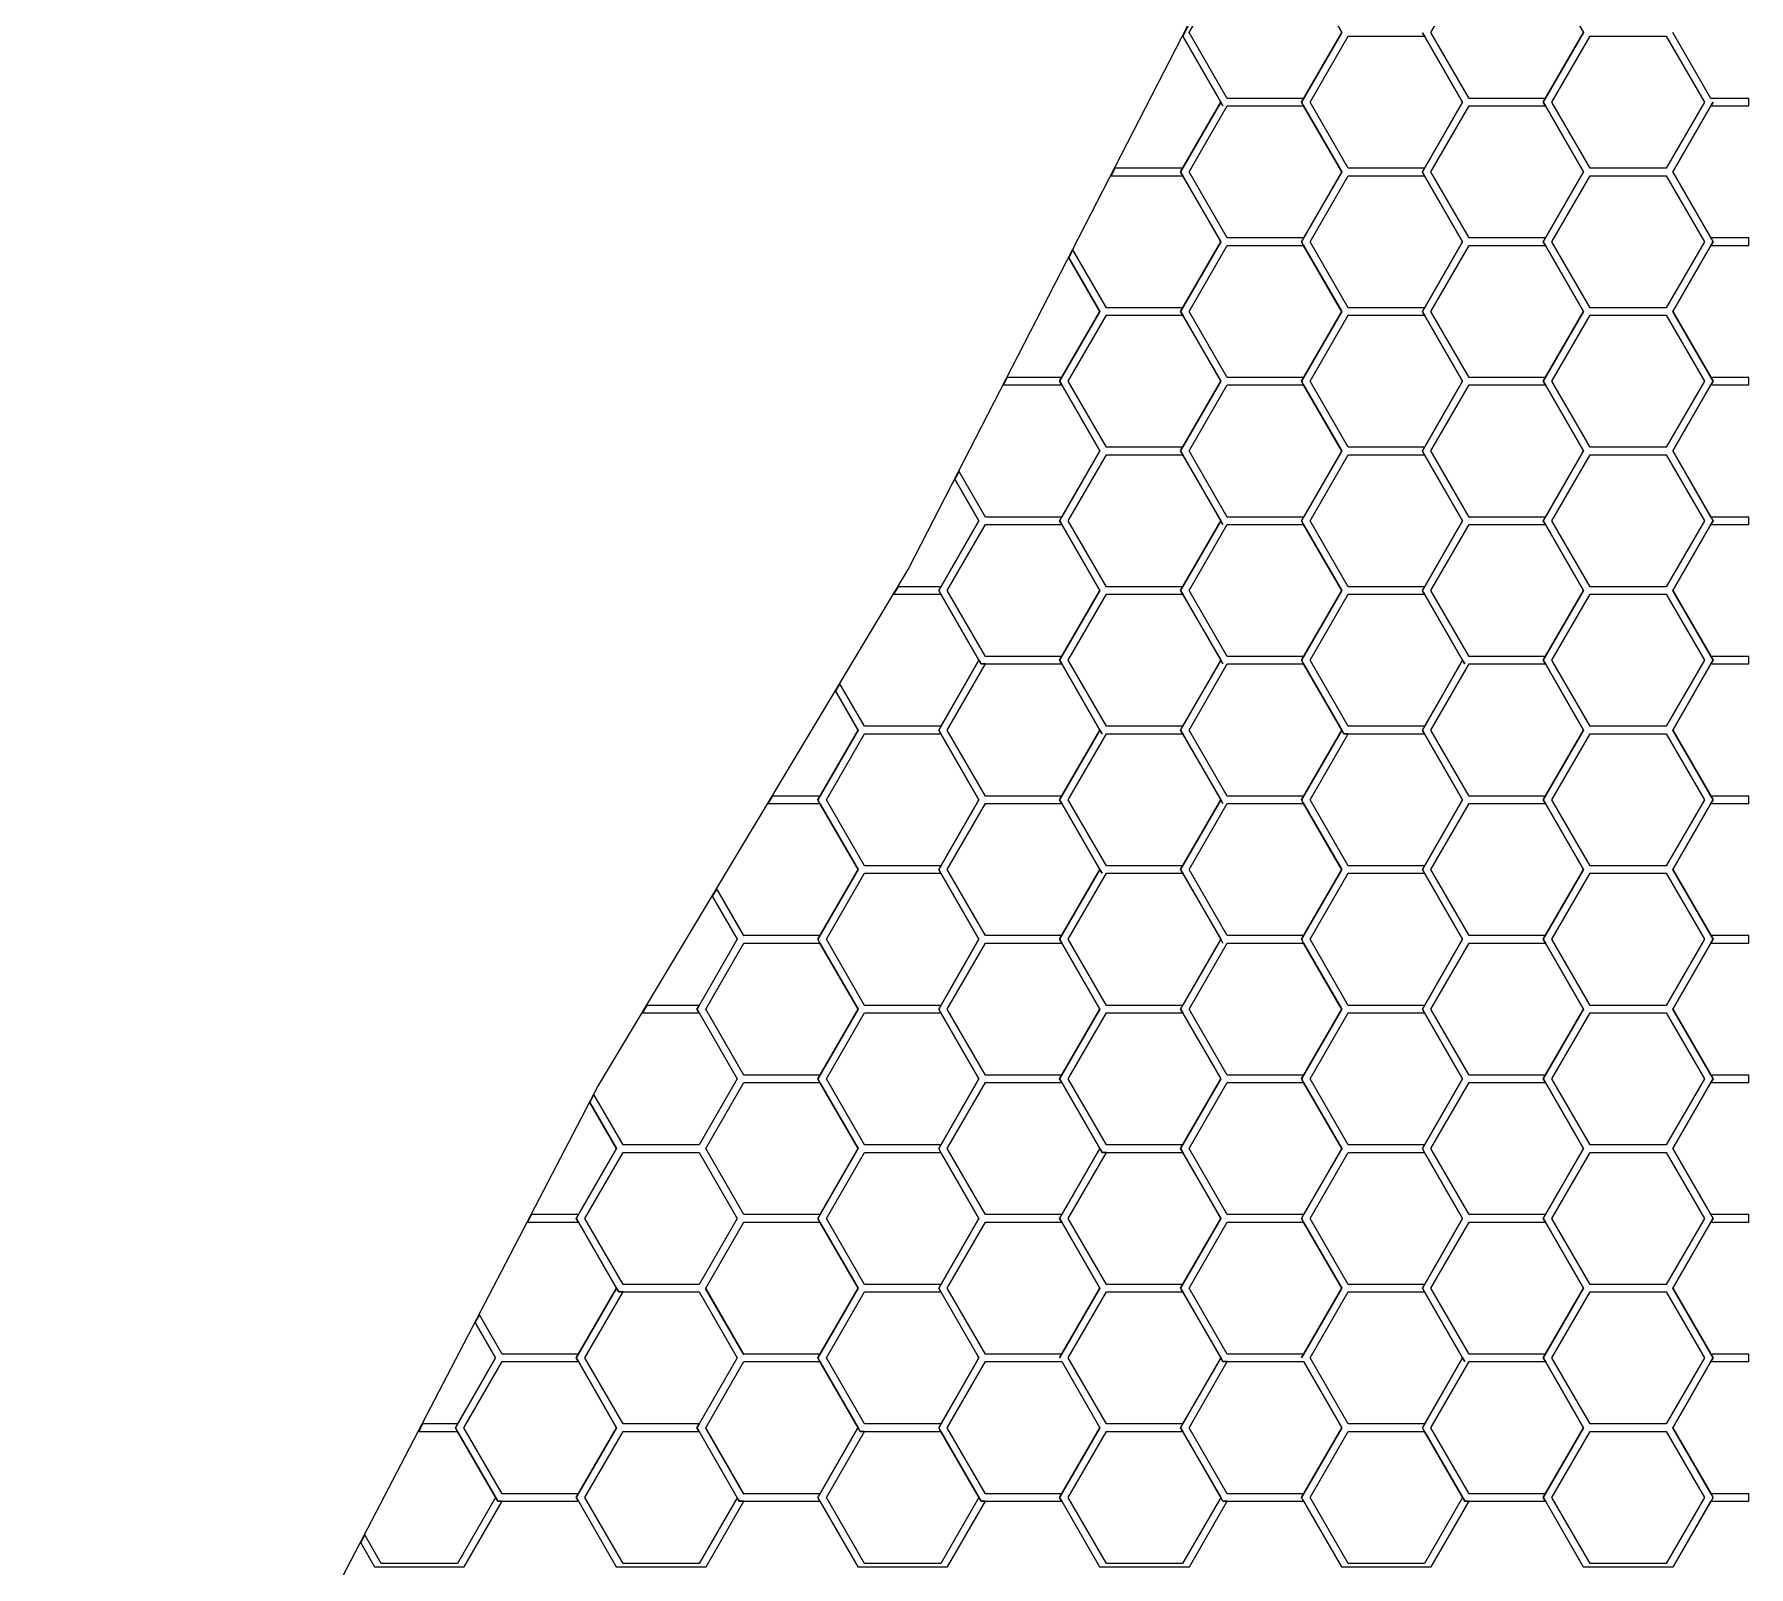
# Model space of a CAD drawing. Extents: x -65 to 65, y -44 to 44.
# Drawn here: x -64.81 to -29.71, y -20 to 11.38 of the extents above; entities that cross this region are included whole.
import ezdxf

# ---------------------------------------------------------------- set-up
doc = ezdxf.new("R2010")
doc.units = 0
doc.layers.add('Add_Red', color=1, linetype='Continuous')
doc.layers.add('Vector_Red', color=1, linetype='Continuous')

msp = doc.modelspace()

# ---------------------------------------------------------------- linework, layer by layer
at = {"layer": 'Add_Red'}
for points in [[(-38.040717, 11.421559), (-38.821716, 10.069174), (-40.383376, 10.069174), (-41.164038, 11.421559), (-40.383376, 12.774112), (-38.821716, 12.774112), (-38.040717, 11.421559)], [(-35.431788, 12.774112), (-33.870126, 12.774112), (-33.089464, 11.42156), (-33.870126, 10.069175), (-35.431787, 10.069175), (-36.212785, 11.42156), (-35.431788, 12.774112), (-35.519872, 12.774112), (-35.519872, 12.774113), (-35.431787, 12.774113), (-35.431788, 12.774112)], [(-41.05858, 11.803221), (-41.294845, 11.343579), (-40.515336, 9.993024), (-40.471461, 9.916874), (-40.471461, 9.916873), (-40.515336, 9.993024), (-40.515336, 9.993023), (-41.340207, 8.56432), (-41.295998, 8.488002), (-40.515336, 7.135785), (-40.515336, 7.135784), (-41.340208, 5.706914), (-41.295998, 5.630763), (-40.515336, 4.278211), (-40.515337, 4.27821), (-40.515336, 4.278209), (-41.340208, 2.849507), (-41.295998, 2.773189), (-41.295997, 2.773187), (-40.515336, 1.420804), (-40.471461, 1.344653), (-40.515335, 1.420803), (-40.515336, 1.420804), (-41.295997, 2.773187), (-41.295998, 2.773187), (-41.340208, 2.849506), (-41.340208, 2.849507), (-40.515337, 4.27821), (-41.295998, 5.630762), (-41.340208, 5.706913), (-41.340208, 5.706914), (-40.515336, 7.135784), (-41.295998, 8.488001), (-41.340208, 8.564319), (-41.340207, 8.56432), (-41.340208, 8.564321), (-40.515336, 9.993024), (-41.294845, 11.343578), (-41.295162, 11.342962), (-40.516008, 9.993023), (-41.29667, 8.64047), (-42.684293, 8.64047), (-42.762665, 8.488001), (-41.29667, 8.488001), (-40.516008, 7.135448), (-41.29667, 5.782895), (-42.858498, 5.782895), (-43.543356, 6.969203), (-43.626221, 6.807992), (-42.990626, 5.706914), (-42.990626, 5.706913), (-43.815499, 4.27821), (-43.771288, 4.20206), (-43.771289, 4.20206), (-43.815499, 4.278209), (-43.815499, 4.27821), (-42.990626, 5.706914), (-43.626222, 6.807991), (-43.626998, 6.80648), (-42.992139, 5.706914), (-43.772969, 4.354361), (-44.887434, 4.354361), (-44.965719, 4.20206), (-43.772969, 4.20206), (-42.992139, 2.849507), (-43.772969, 1.496954), (-45.334629, 1.496954), (-45.875086, 2.43293), (-45.957999, 2.271626), (-45.466757, 1.420804), (-45.466758, 1.420803), (-45.466757, 1.420802), (-46.29163, -0.007899), (-46.247587, -0.084049), (-45.466757, -1.436602), (-45.422715, -1.512752), (-43.772969, -1.512752), (-43.772969, -1.512753), (-42.992139, -2.865305), (-43.772969, -4.217757), (-45.33463, -4.217757), (-46.115628, -2.865305), (-45.33463, -1.512753), (-45.422715, -1.512753), (-45.466757, -1.436602), (-45.466757, -1.436603), (-46.291629, -2.865306), (-46.247587, -2.941456), (-45.466757, -4.293824), (-45.466757, -4.293825), (-46.29163, -5.722679), (-46.247587, -5.798829), (-45.466757, -7.151365), (-45.466757, -7.151366), (-46.29163, -8.580019), (-46.247587, -8.65637), (-45.466757, -10.008604), (-45.466757, -10.008605), (-46.29163, -11.437559), (-46.247587, -11.513626), (-45.466757, -12.866128), (-45.466757, -12.866129), (-46.29163, -14.294816), (-46.266213, -14.338858), (-46.247587, -14.371134), (-46.247588, -14.371133), (-46.266213, -14.338858), (-46.29163, -14.294816), (-46.29163, -14.294815), (-45.466757, -12.866128), (-46.247587, -11.513627), (-46.29163, -11.43756), (-46.29163, -11.437559), (-45.466757, -10.008605), (-46.247587, -8.656371), (-46.29163, -8.580019), (-46.29163, -8.580018), (-45.466757, -7.151365), (-46.247587, -5.79883), (-46.29163, -5.72268), (-46.29163, -5.722679), (-45.466757, -4.293825), (-46.247587, -2.941457), (-46.29163, -2.865307), (-46.291629, -2.865306), (-46.29163, -2.865305), (-45.466757, -1.436602), (-46.247587, -0.08405), (-46.29163, -0.0079), (-46.29163, -0.007899), (-45.466758, 1.420803), (-45.957999, 2.271625), (-45.958287, 2.271066), (-45.467262, 1.420802), (-46.24826, 0.068418), (-47.123591, 0.068418), (-47.215071, -0.08405), (-46.24826, -0.08405), (-45.46743, -1.436603), (-46.24826, -2.789156), (-47.80992, -2.789156), (-48.314171, -1.915881), (-48.403823, -2.065302), (-47.94188, -2.865307), (-47.94188, -2.865308), (-48.766752, -4.294112), (-48.722878, -4.370177), (-47.94188, -5.72268), (-47.94188, -5.722681), (-48.766751, -7.151367), (-48.722878, -7.2275), (-47.94188, -8.580019), (-47.94188, -8.58002), (-48.766752, -10.008875), (-48.722878, -10.08494), (-47.94188, -11.43756), (-47.941881, -11.437561), (-47.94188, -11.437562), (-48.766751, -12.86613), (-48.722878, -12.94228), (-47.94188, -14.294816), (-47.94188, -14.294817), (-48.766752, -15.723369), (-48.722878, -15.799821), (-47.94188, -17.152323), (-47.94188, -17.152324), (-47.945103, -17.157906), (-48.766751, -18.580901), (-48.722878, -18.657056), (-47.947427, -19.999997), (-46.110753, -19.999997), (-45.335302, -18.657056), (-45.422715, -18.657056), (-45.510758, -18.504566), (-46.247587, -17.22839), (-46.248259, -17.22839), (-46.24826, -17.228389), (-46.247588, -17.228389), (-46.26613, -17.196365), (-46.29163, -17.152323)], [(-46.29163, -17.152323), (-46.29163, -17.152322), (-45.466757, -15.723368), (-45.510681, -15.6473), (-45.466757, -15.723367), (-45.466757, -15.723368), (-46.29163, -17.152322), (-46.26613, -17.196365), (-46.247588, -17.228389), (-46.247587, -17.228389), (-45.510758, -18.504566), (-45.422715, -18.657055), (-43.771289, -18.657055), (-43.771288, -18.657056), (-42.996005, -19.999996), (-41.159163, -19.999996), (-40.38388, -18.657056), (-40.471461, -18.657056), (-41.295998, -17.228389), (-41.340208, -17.152323), (-41.340208, -17.152322), (-40.515336, -15.723367), (-41.295998, -14.371134), (-41.340208, -14.294815), (-41.340208, -14.294814), (-40.515336, -12.866128), (-41.295998, -11.513626), (-41.295999, -11.513626), (-41.340208, -11.437274), (-41.340208, -11.437273), (-40.515336, -10.008603), (-40.515335, -10.008605), (-41.340208, -11.437273), (-41.295998, -11.513625), (-40.515336, -12.866128), (-40.515336, -12.866129), (-41.340208, -14.294814), (-41.295998, -14.371133), (-40.515336, -15.723366), (-40.471461, -15.799819), (-38.821716, -15.799819), (-38.821716, -15.79982), (-38.040717, -17.152322), (-38.821716, -18.504566), (-40.383376, -18.504566), (-41.164038, -17.152322), (-40.383376, -15.79982), (-40.471461, -15.79982), (-40.515336, -15.723366), (-40.515336, -15.723367), (-41.340208, -17.152322), (-41.295998, -17.228388), (-40.471461, -18.657055), (-38.819867, -18.657055), (-38.847771, -18.608804), (-38.863909, -18.5809), (-38.863909, -18.580899), (-38.039036, -17.152322), (-38.039036, -17.152323), (-38.863909, -18.580899), (-38.847771, -18.608804), (-38.819866, -18.657055), (-38.044752, -19.999996), (-36.207742, -19.999996), (-35.432627, -18.657055), (-35.519871, -18.657055), (-36.344744, -17.228389), (-36.370051, -17.184514), (-36.388619, -17.152322), (-35.563746, -15.723367), (-36.344744, -14.371134), (-36.388619, -14.294815), (-36.388618, -14.294815), (-36.388619, -14.294814), (-35.563747, -12.866128), (-36.344744, -11.513626), (-36.388619, -11.43756), (-36.388618, -11.437559), (-36.388619, -11.437558), (-35.563746, -10.008604), (-36.344744, -8.656371), (-36.388619, -8.580019), (-36.388618, -8.580018), (-36.388619, -8.580017), (-35.563747, -7.151365), (-36.344744, -5.79883), (-36.388619, -5.722679), (-36.388619, -5.722678), (-35.563746, -4.293824), (-36.344744, -2.941456), (-36.344745, -2.941456), (-36.37682, -2.885783), (-36.388619, -2.865305), (-35.563746, -1.436603), (-36.344744, -0.08405), (-36.370022, -0.040175), (-36.388619, -0.007898), (-35.563746, 1.420803), (-36.344744, 2.773188), (-36.385331, 2.843789), (-36.388619, 2.849508), (-35.563746, 4.27821), (-36.344744, 5.630763), (-36.370023, 5.674638), (-36.388619, 5.706914), (-35.563747, 7.135785), (-36.344744, 8.488001), (-36.369967, 8.531876), (-36.388619, 8.564321), (-35.563746, 9.993023), (-36.344744, 11.345576), (-36.385414, 11.416009)], [(-38.039036, 11.421558), (-38.863909, 9.993023), (-38.820035, 9.916874), (-38.039036, 8.564321), (-38.039036, 8.56432), (-38.863909, 7.135448), (-38.820035, 7.059299), (-38.820036, 7.059299), (-38.863909, 7.135448), (-38.863909, 7.135449), (-38.039036, 8.56432), (-38.820035, 9.916873), (-38.820036, 9.916874), (-38.821716, 9.916874), (-38.040717, 8.564321), (-38.821716, 7.211768), (-40.383376, 7.211768), (-41.164038, 8.564321), (-40.383376, 9.916874), (-38.820036, 9.916874), (-38.863909, 9.993023)], [(-38.863909, 9.993023), (-38.863909, 9.993024), (-38.039036, 11.421559)], [(-35.564418, 9.993023), (-36.345416, 8.64047), (-37.907077, 8.64047), (-38.687907, 9.993023), (-37.907077, 11.345576), (-36.345416, 11.345576), (-35.564418, 9.993023)], [(-36.385414, 11.416009), (-36.344744, 11.345577), (-35.563746, 9.993024), (-35.563746, 9.993023), (-36.388618, 8.56432), (-36.369967, 8.531876), (-36.344744, 8.488002), (-35.563746, 7.135786), (-35.563747, 7.135785), (-35.563746, 7.135784), (-36.388618, 5.706913), (-36.370023, 5.674638), (-36.344744, 5.630764), (-35.563746, 4.278211), (-35.563746, 4.27821), (-36.388618, 2.849506), (-36.385331, 2.843789), (-36.344744, 2.773189), (-35.563746, 1.420804), (-35.563746, 1.420803), (-36.388618, -0.007899), (-36.370022, -0.040175), (-36.344744, -0.084049), (-35.563746, -1.436601), (-35.519872, -1.512752), (-35.563746, -1.436602), (-35.563746, -1.436603), (-36.388618, -2.865306), (-36.37682, -2.885783), (-36.344744, -2.941455), (-35.563746, -4.293823), (-35.563746, -4.293824), (-36.388619, -5.722679), (-36.344744, -5.798828), (-35.563746, -7.151364), (-35.563747, -7.151365), (-35.563746, -7.151366), (-36.388618, -8.580018), (-36.344744, -8.65637), (-35.563746, -10.008603), (-35.563746, -10.008604), (-36.388618, -11.437559), (-36.344744, -11.513625), (-35.563746, -12.866127), (-35.563747, -12.866128), (-35.563746, -12.866129), (-36.388618, -14.294815), (-36.344744, -14.371132), (-35.563746, -15.723366), (-35.519871, -15.799819), (-35.519872, -15.799819), (-35.563746, -15.723366), (-35.563746, -15.723367), (-36.388618, -17.152323), (-36.370051, -17.184514), (-36.344744, -17.228388), (-35.519871, -18.657054), (-33.868446, -18.657054), (-33.868445, -18.657055), (-33.093162, -19.999996), (-31.256488, -19.999996), (-31.256487, -19.999995), (-31.256489, -19.999995), (-30.437163, -18.580899), (-30.479188, -18.507848), (-31.262036, -17.152323), (-31.262035, -17.152322), (-31.262036, -17.152321), (-30.481038, -15.799819), (-30.437163, -15.723367), (-31.262036, -14.294815), (-31.262036, -14.294814), (-30.481038, -12.942278), (-30.437163, -12.866128), (-31.262036, -11.437559), (-31.262036, -11.437558), (-30.481038, -10.084938), (-30.437163, -10.008873), (-31.262036, -8.580018), (-31.262036, -8.580017), (-30.481038, -7.227498), (-30.437163, -7.151365), (-31.262036, -5.722679), (-31.262036, -5.722678), (-30.481038, -4.370175), (-30.437163, -4.29411), (-31.262036, -2.865306), (-31.262036, -2.865305), (-30.481038, -1.512752), (-30.437165, -1.436606), (-30.437163, -1.436602), (-31.262036, -0.007899), (-31.262036, -0.007898), (-30.481038, 1.344654), (-30.437163, 1.420803), (-31.262036, 2.849507), (-31.262036, 2.849508), (-30.481038, 4.20206), (-31.262036, 2.849507), (-30.437163, 1.420804), (-30.437163, 1.420803), (-30.481037, 1.344654), (-29.7071, 1.344654), (-29.7071, 1.496955), (-30.480869, 1.496955), (-31.261868, 2.849508), (-30.48087, 4.20206), (-30.481038, 4.20206), (-30.437163, 4.27821), (-31.262036, 5.706913), (-31.262036, 5.706914), (-30.481038, 7.059299), (-30.437165, 7.135445), (-30.437163, 7.135449), (-31.262036, 8.564152), (-31.262036, 8.564153), (-30.481038, 9.916874), (-30.437163, 9.993024), (-30.481037, 9.916874), (-29.7071, 9.916874), (-29.7071, 10.069175), (-30.480869, 10.069175), (-31.261868, 11.421559)], [(-33.912488, 9.993024), (-33.868445, 9.916874), (-33.868446, 9.916874), (-33.912488, 9.993023), (-33.912488, 9.993024), (-33.087615, 11.42156), (-33.087615, 11.421559), (-33.912488, 9.993024)], [(-30.612997, 9.993023), (-31.393995, 8.640471), (-32.955656, 8.640471), (-33.736654, 9.993023), (-32.955656, 11.345576), (-31.393995, 11.345576), (-30.612997, 9.993023)], [(-33.089464, 8.564321), (-33.870126, 7.211768), (-35.431787, 7.211768), (-36.212785, 8.564321), (-35.431787, 9.916874), (-33.870126, 9.916874), (-33.089464, 8.564321)], [(-33.087615, 8.564321), (-33.087615, 8.56432), (-33.912488, 7.13545), (-33.868445, 7.059299), (-33.868446, 7.059299), (-33.912488, 7.135449), (-33.912488, 7.13545), (-33.087615, 8.56432), (-33.868445, 9.916873), (-33.868446, 9.916874), (-33.868445, 9.916874), (-33.087615, 8.564321)], [(-31.262036, 8.564153), (-30.437163, 7.135449), (-30.437165, 7.135445), (-30.481037, 7.059299), (-29.7071, 7.059299), (-29.7071, 7.211768), (-30.480869, 7.211768), (-31.261868, 8.564321), (-30.480869, 9.916874), (-30.481037, 9.916874), (-30.481038, 9.916873), (-31.262036, 8.564153)], [(-35.564418, 7.135448), (-36.345416, 5.782895), (-37.907077, 5.782895), (-38.687907, 7.135448), (-37.907077, 8.488001), (-36.345416, 8.488001), (-35.564418, 7.135448)], [(-30.612997, 7.135449), (-31.393995, 5.782896), (-32.955656, 5.782896), (-33.736654, 7.135449), (-32.955656, 8.488002), (-31.393995, 8.488002), (-30.612997, 7.135449)], [(-38.040718, 5.706914), (-38.821716, 4.354361), (-40.383376, 4.354361), (-41.164038, 5.706914), (-40.383376, 7.059299), (-38.821716, 7.059299), (-38.040718, 5.706914)], [(-38.082916, 5.782896), (-38.039036, 5.706913), (-38.863909, 4.27821), (-38.820035, 4.20206), (-38.820036, 4.20206), (-38.863909, 4.27821), (-38.863909, 4.278211), (-38.039037, 5.706914), (-38.082916, 5.782896), (-38.820035, 7.059298), (-38.820036, 7.059299), (-38.820035, 7.059299), (-38.082916, 5.782896)], [(-33.089464, 5.706914), (-33.870126, 4.354361), (-35.431787, 4.354361), (-36.212785, 5.706914), (-35.431787, 7.059299), (-33.870126, 7.059299), (-33.089464, 5.706914)], [(-33.087615, 5.706914), (-33.087615, 5.706913), (-33.912488, 4.278211), (-33.868445, 4.202061), (-33.868446, 4.202061), (-33.912488, 4.27821), (-33.912488, 4.278211), (-33.087615, 5.706913), (-33.868445, 7.059298), (-33.868446, 7.059299), (-33.868445, 7.059299), (-33.087615, 5.706914)], [(-31.262036, 5.706913), (-30.437163, 4.278211), (-30.437163, 4.27821), (-30.481038, 4.20206), (-29.7071, 4.20206), (-29.7071, 4.354361), (-30.480869, 4.354361), (-31.261868, 5.706914), (-30.480869, 7.059299), (-30.481037, 7.059299), (-30.481038, 7.059298), (-31.262036, 5.706913)], [(-40.516008, 4.278209), (-41.29667, 2.925656), (-42.858498, 2.925656), (-43.639329, 4.278209), (-42.858498, 5.630762), (-41.29667, 5.630762), (-40.516008, 4.278209)], [(-35.564418, 4.27821), (-36.345416, 2.925657), (-37.907077, 2.925657), (-38.687907, 4.27821), (-37.907077, 5.630763), (-36.345416, 5.630763), (-35.564418, 4.27821)], [(-30.612997, 4.27821), (-31.393995, 2.925657), (-32.955656, 2.925657), (-33.736654, 4.27821), (-32.955656, 5.630763), (-31.393995, 5.630763), (-30.612997, 4.27821)], [(-42.990626, 2.849507), (-42.990626, 2.849506), (-43.815498, 1.420803), (-43.771288, 1.344653), (-43.771289, 1.344653), (-43.815499, 1.420802), (-43.815498, 1.420803), (-43.815499, 1.420804), (-42.990626, 2.849507), (-43.771288, 4.202059), (-43.771289, 4.20206), (-43.771288, 4.20206), (-42.990626, 2.849507)], [(-38.040718, 2.849507), (-38.821716, 1.496954), (-40.383376, 1.496954), (-41.164038, 2.849507), (-40.383376, 4.20206), (-38.821716, 4.20206), (-38.040718, 2.849507)], [(-38.083007, 2.925656), (-38.039036, 2.849506), (-38.863909, 1.420803), (-38.820035, 1.344653), (-38.820036, 1.344653), (-38.863909, 1.420803), (-38.863909, 1.420804), (-38.039037, 2.849507), (-38.083007, 2.925656), (-38.820035, 4.202059), (-38.820036, 4.20206), (-38.820035, 4.20206), (-38.083007, 2.925656)], [(-33.089464, 2.849508), (-33.870126, 1.496955), (-35.431787, 1.496955), (-36.212785, 2.849508), (-35.431787, 4.202061), (-33.870126, 4.202061), (-33.089464, 2.849508)], [(-33.087615, 2.849508), (-33.087615, 2.849507), (-33.912488, 1.420804), (-33.868445, 1.344654), (-33.868446, 1.344654), (-33.912488, 1.420803), (-33.912488, 1.420804), (-33.087615, 2.849508), (-33.868445, 4.20206), (-33.868446, 4.202061), (-33.868445, 4.202061), (-33.087615, 2.849508)], [(-40.516008, 1.420803), (-41.29667, 0.068418), (-42.858498, 0.068418), (-43.639328, 1.420803), (-42.858498, 2.773187), (-41.29667, 2.773187), (-40.516008, 1.420803)], [(-35.564418, 1.420803), (-36.345416, 0.068418), (-37.907077, 0.068418), (-38.687907, 1.420803), (-37.907077, 2.773188), (-36.345416, 2.773188), (-35.564418, 1.420803)], [(-30.612997, 1.420803), (-31.393995, 0.068419), (-32.955656, 0.068419), (-33.736654, 1.420803), (-32.955656, 2.773188), (-31.393995, 2.773188), (-30.612997, 1.420803)], [(-41.340207, -0.007899), (-41.340208, -0.007898), (-40.515336, 1.420804), (-40.515335, 1.420803), (-41.340207, -0.007899), (-41.295998, -0.084049), (-41.295997, -0.08405), (-40.515336, -1.436602), (-40.471461, -1.512752), (-40.515335, -1.436603), (-40.515336, -1.436602), (-41.295997, -0.08405), (-41.295998, -0.08405), (-41.340208, -0.0079), (-41.340207, -0.007899)], [(-42.992139, -0.007899), (-43.772969, -1.360283), (-45.33463, -1.360283), (-46.115628, -0.007899), (-45.33463, 1.344653), (-43.772969, 1.344653), (-42.992139, -0.007899)], [(-42.990626, -0.007899), (-42.990626, -0.0079), (-43.815499, -1.436602), (-43.771288, -1.512752), (-43.771289, -1.512752), (-43.815499, -1.436603), (-43.815499, -1.436602), (-42.990626, -0.007899), (-43.771288, 1.344652), (-43.771289, 1.344653), (-43.771288, 1.344653), (-42.990626, -0.007899)], [(-38.040718, -0.007898), (-38.821716, -1.360283), (-40.383376, -1.360283), (-41.164038, -0.007898), (-40.383376, 1.344653), (-38.821716, 1.344653), (-38.040718, -0.007898)], [(-38.369066, 0.563654), (-38.039036, -0.007899), (-38.863909, -1.436602), (-38.819867, -1.512752), (-38.863909, -1.436603), (-38.863909, -1.436602), (-38.039037, -0.007898), (-38.369066, 0.563654), (-38.820035, 1.344652), (-38.820036, 1.344653), (-38.820035, 1.344653), (-38.369066, 0.563654)], [(-33.089464, -0.007898), (-33.870126, -1.360283), (-35.431787, -1.360283), (-36.212785, -0.007898), (-35.431787, 1.344654), (-33.870126, 1.344654), (-33.089464, -0.007898)], [(-33.087615, -0.007898), (-33.087615, -0.007899), (-33.912488, -1.436601), (-33.868445, -1.512752), (-33.868446, -1.512752), (-33.912488, -1.436602), (-33.912488, -1.436601), (-33.087615, -0.007898), (-33.868445, 1.344653), (-33.868446, 1.344654), (-33.868445, 1.344654), (-33.087615, -0.007898)], [(-31.262036, -0.007899), (-30.437163, -1.436602), (-30.437165, -1.436606), (-30.481037, -1.512752), (-29.7071, -1.512752), (-29.7071, -1.360283), (-30.48087, -1.360283), (-31.261868, -0.007898), (-30.48087, 1.344654), (-30.481037, 1.344654), (-30.481038, 1.344653), (-31.262036, -0.007899)], [(-40.516008, -1.436603), (-41.29667, -2.789156), (-42.858498, -2.789156), (-43.639328, -1.436603), (-42.858498, -0.08405), (-41.29667, -0.08405), (-40.516008, -1.436603)], [(-35.564418, -1.436603), (-36.345416, -2.789156), (-37.907077, -2.789156), (-38.687907, -1.436603), (-37.907077, -0.08405), (-36.345416, -0.08405), (-35.564418, -1.436603)], [(-30.612997, -1.436602), (-31.393995, -2.789155), (-32.955656, -2.789155), (-33.736654, -1.436602), (-32.955656, -0.084049), (-31.393995, -0.084049), (-30.612997, -1.436602)], [(-42.990626, -2.865305), (-42.990627, -2.865306), (-42.990626, -2.865306), (-43.815499, -4.29411), (-43.771288, -4.370176), (-43.771289, -4.370176), (-43.815499, -4.294111), (-43.815499, -4.29411), (-42.990627, -2.865306), (-43.771288, -1.512754), (-43.771289, -1.512752), (-43.771288, -1.512752), (-42.990626, -2.865305)], [(-41.340207, -2.865306), (-41.340208, -2.865305), (-40.515336, -1.436602), (-40.515335, -1.436603), (-41.340207, -2.865306), (-41.295998, -2.941456), (-41.295997, -2.941457), (-40.515336, -4.293824), (-40.471461, -4.370176), (-40.515335, -4.293825), (-40.515336, -4.293824), (-41.295997, -2.941457), (-41.295998, -2.941457), (-41.340208, -2.865307), (-41.340207, -2.865306)], [(-38.040718, -2.865305), (-38.821716, -4.217757), (-40.383376, -4.217757), (-41.164038, -2.865305), (-40.383376, -1.512752), (-38.821716, -1.512752), (-38.040718, -2.865305)], [(-38.039036, -2.865306), (-37.994994, -2.941456), (-37.907077, -2.941456), (-37.907078, -2.941457), (-36.345415, -2.941457), (-35.564418, -4.29411), (-36.345416, -5.646344), (-37.907077, -5.646344), (-38.687907, -4.29411), (-37.907078, -2.941457), (-37.994994, -2.941457), (-38.039036, -2.865306), (-38.863909, -4.29411), (-38.820035, -4.370176), (-38.820036, -4.370176), (-38.863909, -4.29411), (-38.863909, -4.294109), (-38.039037, -2.865305), (-38.819867, -1.512752), (-38.819866, -1.512753), (-38.039036, -2.865306)], [(-33.089464, -2.865305), (-33.870126, -4.217757), (-35.431787, -4.217757), (-36.212785, -2.865305), (-35.431787, -1.512752), (-33.870126, -1.512752), (-33.089464, -2.865305)], [(-33.087615, -2.865305), (-33.087615, -2.865306), (-33.912488, -4.294109), (-33.868445, -4.370175), (-33.868446, -4.370175), (-33.912488, -4.29411), (-33.912488, -4.294109), (-33.087615, -2.865305), (-33.868445, -1.512753), (-33.868446, -1.512752), (-33.868445, -1.512752), (-33.087615, -2.865305)], [(-31.262036, -2.865306), (-30.437163, -4.294109), (-30.437163, -4.29411), (-30.481037, -4.370175), (-29.7071, -4.370175), (-29.7071, -4.217757), (-30.48087, -4.217757), (-31.261868, -2.865305), (-30.48087, -1.512752), (-30.481037, -1.512752), (-30.481038, -1.512753), (-31.262036, -2.865306)], [(-48.766752, -4.294112), (-48.766752, -4.294111), (-47.94188, -2.865308), (-48.403823, -2.065302), (-48.404664, -2.066704), (-47.943729, -2.865308), (-48.724391, -4.21776), (-49.695299, -4.21776), (-49.786749, -4.370178), (-48.722878, -4.370178), (-48.766752, -4.294112)], [(-45.467262, -4.294111), (-46.24826, -5.646344), (-47.80992, -5.646344), (-48.590918, -4.294111), (-47.80992, -2.941457), (-46.24826, -2.941457), (-45.467262, -4.294111)], [(-40.516008, -4.294111), (-41.29667, -5.646344), (-42.858498, -5.646344), (-43.639328, -4.294111), (-42.858498, -2.941457), (-41.29667, -2.941457), (-40.516008, -4.294111)], [(-42.990626, -2.865306), (-42.946415, -2.941457), (-42.990626, -2.865307), (-42.990626, -2.865306)], [(-36.345415, -2.941457), (-36.345416, -2.941456), (-36.344745, -2.941456), (-36.344744, -2.941457), (-36.345415, -2.941457)], [(-30.612997, -4.29411), (-31.393995, -5.646343), (-32.955656, -5.646343), (-33.736654, -4.29411), (-32.955656, -2.941456), (-31.393995, -2.941456), (-30.612997, -4.29411)], [(-48.766751, -12.86613), (-48.766752, -12.866129), (-47.941881, -11.437561), (-48.722878, -10.084942), (-48.766752, -10.008875), (-48.766752, -10.008874), (-47.94188, -8.58002), (-48.722878, -7.227501), (-48.766752, -7.151368), (-48.766751, -7.151367), (-48.766752, -7.151366), (-47.94188, -5.722681), (-48.722878, -4.370179), (-48.724391, -4.370179), (-47.943729, -5.722681), (-48.724391, -7.075016), (-50.286219, -7.075016), (-50.837114, -6.120785), (-50.926825, -6.270303), (-50.418179, -7.151368), (-51.199009, -8.50387), (-51.242881, -8.580017), (-51.242883, -8.580021), (-51.199009, -8.656372), (-51.19901, -8.656372), (-51.242883, -8.580021), (-51.242883, -8.58002), (-51.242881, -8.580017), (-51.199009, -8.50387), (-52.266966, -8.50387), (-52.358467, -8.656372), (-51.19901, -8.656372), (-51.199009, -8.656373), (-50.418179, -10.008606), (-51.199009, -11.361109), (-52.754281, -11.361109), (-53.349032, -10.330904), (-53.432473, -10.491243), (-52.886073, -11.43756), (-52.886074, -11.437561), (-52.886073, -11.437562), (-53.710944, -12.86613), (-53.667071, -12.94228), (-53.667072, -12.94228), (-53.710945, -12.866131), (-53.710944, -12.86613), (-53.710945, -12.866129), (-52.886074, -11.437561), (-53.432474, -10.491244), (-53.43327, -10.492774), (-52.887754, -11.43756), (-53.668752, -12.789794), (-54.628658, -12.789794), (-54.708013, -12.94228), (-53.668752, -12.94228), (-52.887754, -14.294816), (-53.668752, -15.647301), (-55.230412, -15.647301), (-55.696023, -14.84081), (-55.77948, -15.001179), (-55.362372, -15.723368), (-55.362372, -15.723369), (-56.187244, -17.152324), (-56.14337, -17.22839), (-55.318497, -18.657056), (-53.667072, -18.657056), (-53.667071, -18.657057), (-52.891788, -19.999998), (-51.054778, -19.999998), (-50.279664, -18.657058), (-50.374136, -18.657058), (-50.414817, -18.586557), (-50.414817, -18.586556), (-50.374136, -18.657057), (-50.279663, -18.657057), (-50.279664, -18.657058), (-48.722878, -18.657058), (-48.766752, -18.580902), (-48.766751, -18.580901), (-48.766752, -18.5809), (-47.945103, -17.157906), (-47.94188, -17.152325), (-48.722878, -15.799822), (-48.766752, -15.723369), (-48.766752, -15.723368), (-47.94188, -14.294817), (-48.722878, -12.942281), (-48.766752, -12.866131), (-48.766751, -12.86613)], [(-42.992139, -5.722679), (-43.772969, -7.075013), (-45.33463, -7.075013), (-46.115628, -5.722679), (-45.33463, -4.370176), (-43.772969, -4.370176), (-42.992139, -5.722679)], [(-42.990626, -5.722679), (-43.815499, -7.151365), (-43.771288, -7.227499), (-43.771289, -7.227499), (-43.815499, -7.151366), (-43.815499, -7.151365), (-42.990626, -5.722679), (-43.771288, -4.370177), (-43.771289, -4.370176), (-43.771288, -4.370176), (-42.990626, -5.722679)], [(-41.340208, -5.722678), (-40.515336, -4.293824), (-40.515335, -4.293825), (-41.340208, -5.722678), (-41.295998, -5.798829), (-41.295997, -5.79883), (-40.515336, -7.151365), (-40.471461, -7.227498), (-40.515335, -7.151366), (-40.515336, -7.151365), (-41.295997, -5.79883), (-41.295998, -5.79883), (-41.340208, -5.72268), (-41.340208, -5.722678)], [(-38.040718, -5.722678), (-38.821716, -7.075013), (-40.383376, -7.075013), (-41.164038, -5.722678), (-40.383376, -4.370176), (-38.821716, -4.370176), (-38.040718, -5.722678)], [(-38.083116, -5.646343), (-38.039036, -5.722679), (-38.863909, -7.151366), (-38.820035, -7.227498), (-38.820036, -7.227498), (-38.863909, -7.151366), (-38.863909, -7.151365), (-38.039037, -5.722678), (-38.083116, -5.646343), (-38.820035, -4.370177), (-38.820036, -4.370176), (-38.820035, -4.370176), (-38.083116, -5.646343)], [(-33.089464, -5.722678), (-33.870126, -7.075012), (-35.431787, -7.075012), (-36.212785, -5.722678), (-35.431787, -4.370175), (-33.870126, -4.370175), (-33.089464, -5.722678)], [(-33.087615, -5.722678), (-33.087615, -5.722679), (-33.912488, -7.151364), (-33.868445, -7.227498), (-33.868446, -7.227498), (-33.912488, -7.151365), (-33.912488, -7.151364), (-33.087615, -5.722678), (-33.868445, -4.370176), (-33.868446, -4.370175), (-33.868445, -4.370175), (-33.087615, -5.722678)], [(-31.262036, -5.722679), (-30.437163, -7.151364), (-30.437163, -7.151365), (-30.481037, -7.227498), (-29.7071, -7.227498), (-29.7071, -7.075012), (-30.48087, -7.075012), (-31.261868, -5.722678), (-30.48087, -4.370175), (-30.481037, -4.370175), (-30.481038, -4.370176), (-31.262036, -5.722679)], [(-45.467262, -7.151366), (-46.24826, -8.503869), (-47.80992, -8.503869), (-48.590918, -7.151366), (-47.80992, -5.79883), (-46.24826, -5.79883), (-45.467262, -7.151366)], [(-40.516008, -7.151366), (-41.29667, -8.503868), (-42.858498, -8.503868), (-43.639328, -7.151366), (-42.858498, -5.79883), (-41.29667, -5.79883), (-40.516008, -7.151366)], [(-42.990626, -5.722679), (-42.946415, -5.79883), (-42.990626, -5.72268), (-42.990626, -5.722679)], [(-35.564418, -7.151366), (-36.345416, -8.503868), (-37.907077, -8.503868), (-38.687907, -7.151366), (-37.907077, -5.79883), (-36.345416, -5.79883), (-35.564418, -7.151366)], [(-30.612997, -7.151365), (-31.393995, -8.503868), (-32.955656, -8.503868), (-33.736654, -7.151365), (-32.955656, -5.798829), (-31.393995, -5.798829), (-30.612997, -7.151365)], [(-50.833749, -6.115176), (-50.837114, -6.120785), (-50.286219, -7.075015), (-50.279663, -7.075015), (-50.833749, -6.115176)], [(-51.063687, -8.585853), (-51.060325, -8.58002), (-50.279663, -7.227501), (-48.724391, -7.227501), (-47.943729, -8.580021), (-48.724391, -9.93254), (-50.279663, -9.93254), (-51.060325, -8.580021), (-51.063687, -8.585854), (-51.067217, -8.58002), (-51.063687, -8.585853)], [(-42.992139, -8.580018), (-43.772969, -9.932537), (-45.33463, -9.932537), (-46.115628, -8.580018), (-45.33463, -7.227499), (-43.772969, -7.227499), (-42.992139, -8.580018)], [(-42.990626, -8.580018), (-42.990626, -8.580019), (-43.815499, -10.008873), (-43.771288, -10.084939), (-43.771289, -10.084939), (-43.815499, -10.008874), (-43.815499, -10.008873), (-42.990626, -8.580018), (-43.771288, -7.2275), (-43.771289, -7.227499), (-43.771288, -7.227499), (-42.990626, -8.580018)], [(-41.340208, -8.580018), (-40.515336, -7.151365), (-40.515335, -7.151366), (-41.340208, -8.580018), (-41.295998, -8.65637), (-41.295997, -8.656371), (-41.295998, -8.656371), (-41.340208, -8.580019), (-41.340208, -8.580018)], [(-38.040718, -8.580018), (-38.821716, -9.932537), (-40.383376, -9.932537), (-41.164038, -8.580018), (-40.383376, -7.227498), (-38.821716, -7.227498), (-38.040718, -8.580018)], [(-38.083008, -8.503869), (-38.039036, -8.580019), (-38.863909, -10.008873), (-38.820035, -10.084939), (-38.820036, -10.084939), (-38.863909, -10.008873), (-38.863909, -10.008872), (-38.039037, -8.580018), (-38.083008, -8.503869), (-38.820035, -7.227499), (-38.820036, -7.227498), (-38.820035, -7.227498), (-38.083008, -8.503869)], [(-33.089464, -8.580017), (-33.870126, -9.932537), (-35.431787, -9.932537), (-36.212785, -8.580017), (-35.431787, -7.227498), (-33.870126, -7.227498), (-33.089464, -8.580017)], [(-33.087615, -8.580017), (-33.087615, -8.580018), (-33.912488, -10.008872), (-33.868445, -10.084938), (-33.868446, -10.084938), (-33.912488, -10.008873), (-33.912488, -10.008872), (-33.087615, -8.580018), (-33.868445, -7.227499), (-33.868446, -7.227498), (-33.868445, -7.227498), (-33.087615, -8.580017)], [(-31.262036, -8.580018), (-30.437163, -10.008872), (-30.437163, -10.008873), (-30.481037, -10.084938), (-29.7071, -10.084938), (-29.7071, -9.932536), (-30.48087, -9.932536), (-31.261868, -8.580017), (-30.48087, -7.227498), (-30.481037, -7.227498), (-30.481038, -7.227499), (-31.262036, -8.580018)], [(-45.46743, -10.008874), (-46.24826, -11.361107), (-47.80992, -11.361107), (-48.590918, -10.008874), (-47.80992, -8.656371), (-46.24826, -8.656371), (-45.46743, -10.008874)], [(-40.516008, -10.008874), (-41.29667, -11.361107), (-42.858498, -11.361107), (-43.639328, -10.008874), (-42.858498, -8.656371), (-41.29667, -8.656371), (-40.516008, -10.008874)], [(-35.564418, -10.008873), (-36.345416, -11.361107), (-37.907077, -11.361107), (-38.687907, -10.008873), (-37.907077, -8.656371), (-36.345416, -8.656371), (-35.564418, -10.008873)], [(-30.612997, -10.008873), (-31.393995, -11.361106), (-32.955656, -11.361106), (-33.736654, -10.008873), (-32.955656, -8.65637), (-31.393995, -8.65637), (-30.612997, -10.008873)], [(-48.724391, -10.084942), (-47.943729, -11.437562), (-48.724391, -12.789795), (-50.279663, -12.789795), (-51.060325, -11.437562), (-50.279663, -10.084942), (-48.724391, -10.084942)], [(-42.992139, -11.437559), (-43.772969, -12.789793), (-45.33463, -12.789793), (-46.115628, -11.437273), (-45.33463, -10.084939), (-43.772969, -10.084939), (-42.992139, -11.437559)], [(-42.990626, -11.437559), (-42.990626, -11.43756), (-42.946415, -11.513626), (-42.858498, -11.513626), (-42.858499, -11.513627), (-41.296669, -11.513627), (-40.516008, -12.866129), (-41.29667, -14.218648), (-42.858498, -14.218648), (-43.639329, -12.866129), (-42.858499, -11.513627), (-42.946415, -11.513627), (-42.990626, -11.43756), (-43.815499, -12.866128), (-43.771288, -12.942278), (-43.771289, -12.942278), (-43.815499, -12.866129), (-43.815499, -12.866128), (-42.990626, -11.437559), (-43.771288, -10.08494), (-43.771289, -10.084939), (-43.771288, -10.084939), (-42.990626, -11.437559)], [(-38.040718, -11.437559), (-38.821716, -12.789792), (-40.383376, -12.789792), (-41.164038, -11.437273), (-40.383376, -10.084939), (-38.821716, -10.084939), (-38.040718, -11.437559)], [(-38.039036, -11.437559), (-38.039036, -11.43756), (-38.863909, -12.866129), (-38.820035, -12.942278), (-38.820036, -12.942278), (-38.863909, -12.866129), (-38.863909, -12.866128), (-38.039036, -11.437559), (-38.820035, -10.08494), (-38.820036, -10.084939), (-38.820035, -10.084939), (-38.039036, -11.437559)], [(-33.089464, -11.437558), (-33.870126, -12.789792), (-35.431786, -12.789792), (-36.212785, -11.437273), (-35.431786, -10.084938), (-33.870126, -10.084938), (-33.089464, -11.437558)], [(-33.087615, -11.437558), (-33.087615, -11.437559), (-33.912488, -12.866127), (-33.868445, -12.942278), (-33.868446, -12.942278), (-33.912488, -12.866128), (-33.912488, -12.866127), (-33.087615, -11.437558), (-33.868445, -10.084939), (-33.868446, -10.084938), (-33.868445, -10.084938), (-33.087615, -11.437558)], [(-31.262036, -11.437558), (-30.437163, -12.866127), (-30.437163, -12.866128), (-30.481037, -12.942278), (-29.7071, -12.942278), (-29.7071, -12.789792), (-30.48087, -12.789792), (-31.261868, -11.437273), (-30.48087, -10.084938), (-30.481037, -10.084938), (-30.481038, -10.084939), (-31.262036, -11.437558)], [(-50.418179, -12.866131), (-51.199009, -14.21865), (-52.754281, -14.21865), (-53.534943, -12.866131), (-52.754281, -11.513628), (-51.199009, -11.513628), (-50.418179, -12.866131)], [(-45.46743, -12.866129), (-46.24826, -14.218648), (-47.80992, -14.218648), (-48.590918, -12.866129), (-47.80992, -11.513627), (-46.24826, -11.513627), (-45.46743, -12.866129)], [(-41.296669, -11.513627), (-41.29667, -11.513626), (-41.295999, -11.513626), (-41.295998, -11.513627), (-41.296669, -11.513627)], [(-35.564418, -12.866129), (-36.345416, -14.218648), (-37.907077, -14.218648), (-38.687907, -12.866129), (-37.907077, -11.513626), (-36.345416, -11.513626), (-35.564418, -12.866129)], [(-30.612997, -12.866128), (-31.393995, -14.218648), (-32.955656, -14.218648), (-33.736654, -12.866128), (-32.955656, -11.513626), (-31.393995, -11.513626), (-30.612997, -12.866128)], [(-52.886073, -14.294816), (-52.886073, -14.294817), (-52.842198, -14.371135), (-52.754281, -14.371135), (-52.754282, -14.371136), (-51.199009, -14.371136), (-50.418179, -15.723369), (-51.199009, -17.07599), (-51.242883, -17.152324), (-51.199009, -17.228391), (-51.242883, -17.152325), (-51.242883, -17.152324), (-51.199009, -17.075989), (-52.754281, -17.075989), (-53.534943, -15.723369), (-52.754282, -14.371136), (-52.842198, -14.371136), (-52.886073, -14.294817), (-53.710945, -15.723369), (-53.667071, -15.799821), (-53.667072, -15.799821), (-53.710945, -15.723369), (-53.710945, -15.723368), (-52.886073, -14.294817), (-53.667071, -12.942281), (-53.667072, -12.94228), (-53.667071, -12.94228), (-52.886073, -14.294816)], [(-48.724391, -12.942281), (-47.943729, -14.294817), (-48.724391, -15.647303), (-50.286219, -15.647303), (-51.063687, -14.30065), (-50.286219, -15.647302), (-50.279663, -15.647302), (-51.060325, -14.294817), (-50.279663, -12.942281), (-48.724391, -12.942281)], [(-42.992139, -14.294815), (-43.772969, -15.6473), (-45.33463, -15.6473), (-46.115628, -14.294815), (-45.33463, -12.942278), (-43.772969, -12.942278), (-42.992139, -14.294815)], [(-42.990626, -14.294814), (-42.990626, -14.294815), (-43.815499, -15.723367), (-42.990626, -14.294814), (-43.771288, -12.942279), (-43.771289, -12.942278), (-43.771288, -12.942278), (-42.990626, -14.294814)], [(-38.040717, -14.294814), (-38.821716, -15.6473), (-40.383376, -15.6473), (-41.164038, -14.294814), (-40.383376, -12.942278), (-38.821716, -12.942278), (-38.040717, -14.294814)], [(-38.039036, -14.294815), (-38.820035, -12.942279), (-38.820036, -12.942278), (-38.820035, -12.942278), (-38.039036, -14.294814), (-38.039036, -14.294815), (-38.863909, -15.723367), (-38.863909, -15.723366), (-38.039036, -14.294815)], [(-33.089464, -14.294814), (-33.870126, -15.6473), (-35.431786, -15.6473), (-36.212785, -14.294814), (-35.431786, -12.942278), (-33.870126, -12.942278), (-33.089464, -14.294814)], [(-33.087615, -14.294814), (-33.087615, -14.294815), (-33.912488, -15.723367), (-33.868445, -15.799819), (-33.868446, -15.799819), (-33.912488, -15.723367), (-33.912488, -15.723366), (-33.087615, -14.294814), (-33.868445, -12.942279), (-33.868446, -12.942278), (-33.868445, -12.942278), (-33.087615, -14.294814)], [(-31.262036, -14.294815), (-30.437163, -15.723366), (-30.437163, -15.723367), (-30.481037, -15.799819), (-29.7071, -15.799819), (-29.7071, -15.647299), (-30.48087, -15.647299), (-31.261868, -14.294814), (-30.48087, -12.942278), (-30.481037, -12.942278), (-30.481038, -12.942279), (-31.262036, -14.294815)], [(-47.80992, -17.075988), (-48.590918, -15.723368), (-47.80992, -14.371134), (-46.24826, -14.371134), (-45.467261, -15.723368), (-46.24826, -17.075988), (-47.80992, -17.075988)], [(-42.858498, -17.075988), (-43.639329, -15.723367), (-42.858498, -14.371134), (-41.29667, -14.371134), (-40.516008, -15.723367), (-41.29667, -17.075988), (-42.858498, -17.075988)], [(-37.907077, -17.075987), (-38.687907, -15.723367), (-37.907077, -14.371134), (-36.345416, -14.371134), (-35.564418, -15.723367), (-36.345416, -17.075987), (-37.907077, -17.075987)], [(-32.955656, -17.075987), (-33.736654, -15.723367), (-32.955656, -14.371134), (-31.393995, -14.371134), (-30.612997, -15.723367), (-31.393995, -17.075987), (-32.955656, -17.075987)], [(-55.363044, -18.580902), (-56.143874, -19.933421), (-57.705535, -19.933421), (-58.042539, -19.349803), (-58.125963, -19.510107), (-57.843209, -19.999998), (-56.006367, -19.999998), (-55.231085, -18.657057), (-55.318497, -18.657057), (-56.14337, -17.228391), (-56.187244, -17.152324), (-56.187244, -17.152323), (-55.362372, -15.723369), (-55.779481, -15.001179), (-55.779757, -15.00171), (-55.363044, -15.723369), (-56.143874, -17.075989), (-56.859228, -17.075989), (-56.93854, -17.228391), (-56.143874, -17.228391), (-55.363044, -18.580902)], [(-52.887754, -17.152323), (-53.668752, -18.504567), (-55.230412, -18.504567), (-56.011242, -17.152323), (-55.230412, -15.799821), (-53.668752, -15.799821), (-52.887754, -17.152323)], [(-52.886073, -17.152323), (-52.886073, -17.152324), (-53.710945, -18.580902), (-53.667071, -18.657056), (-53.667072, -18.657056), (-53.710945, -18.580902), (-53.710945, -18.580901), (-52.886073, -17.152324), (-53.667071, -15.799822), (-53.667072, -15.799821), (-53.667071, -15.799821), (-52.886073, -17.152323)], [(-48.724391, -15.799822), (-47.943729, -17.152325), (-48.724391, -18.504569), (-50.286219, -18.504569), (-51.063687, -17.157906), (-51.067217, -17.152325), (-51.067217, -17.152324), (-51.063687, -17.157905), (-50.286219, -18.504568), (-50.279663, -18.504568), (-51.060325, -17.152324), (-50.279663, -15.799822), (-48.724391, -15.799822)], [(-42.992139, -17.152322), (-43.772969, -18.504566), (-45.33463, -18.504566), (-46.115628, -17.152322), (-45.33463, -15.79982), (-43.772969, -15.79982), (-42.992139, -17.152322)], [(-33.089464, -17.152322), (-33.870126, -18.504565), (-35.431786, -18.504565), (-36.212785, -17.152322), (-35.431786, -15.799819), (-33.870126, -15.799819), (-33.089464, -17.152322)], [(-33.087615, -17.152322), (-33.087615, -17.152323), (-33.912488, -18.580899), (-33.868445, -18.657054), (-33.868446, -18.657054), (-33.912488, -18.5809), (-33.912488, -18.580899), (-33.087615, -17.152322), (-33.868445, -15.79982), (-33.868446, -15.799819), (-33.868445, -15.799819), (-33.087615, -17.152322)], [(-30.437163, -18.5809), (-31.256487, -19.999995), (-31.254135, -19.999995), (-30.48087, -18.660337), (-29.7071, -18.660337), (-29.7071, -18.504565), (-30.48087, -18.504565), (-31.261868, -17.152321), (-30.48087, -15.799819), (-30.481037, -15.799819), (-30.481038, -15.79982), (-31.262035, -17.152322), (-30.479189, -18.507846), (-30.437163, -18.580899), (-30.437163, -18.5809)], [(-46.248259, -17.22839), (-45.467429, -18.5809), (-46.24826, -19.93342), (-47.80992, -19.93342), (-48.590918, -18.5809), (-47.809921, -17.22839), (-47.898005, -17.22839), (-47.94188, -17.152324), (-47.941879, -17.152323), (-47.898005, -17.228389), (-47.80992, -17.228389), (-47.809921, -17.22839), (-46.248259, -17.22839)], [(-43.815499, -18.580899), (-43.771288, -18.657055), (-43.771289, -18.657055), (-43.815499, -18.5809), (-43.815499, -18.580899), (-42.990626, -17.152322), (-42.990626, -17.152323), (-43.815499, -18.580899)], [(-50.414817, -18.586557), (-51.192453, -19.933421), (-52.754281, -19.933421), (-53.534943, -18.580902), (-52.754281, -17.228391), (-51.199009, -17.228391), (-50.414817, -18.586557)], [(-42.858498, -19.933419), (-43.639329, -18.5809), (-42.858498, -17.228389), (-41.29667, -17.228389), (-40.516008, -18.5809), (-41.29667, -19.933419), (-42.858498, -19.933419)], [(-37.907077, -19.933419), (-38.687907, -18.5809), (-37.907077, -17.228389), (-36.345417, -17.228389), (-35.564418, -18.5809), (-36.345417, -19.933419), (-37.907077, -19.933419)], [(-32.955656, -19.933419), (-33.736654, -18.5809), (-32.955656, -17.228389), (-31.393995, -17.228389), (-30.612997, -18.5809), (-31.393995, -19.933419), (-32.955656, -19.933419)]]:
    msp.add_lwpolyline(points, dxfattribs=at)
at = {"layer": 'Vector_Red'}
msp.add_lwpolyline([(-41.067802, 11.807154), (-46.901344, 0.458266), (-53.265208, -10.148171), (-58.674492, -20.54248), (-61.644296, -28.921566), (-64.295905, -36.240008), (-64.80855, -38.074902), (-62.88229, -39.461809), (-58.066639, -40.540514), (-50.438649, -41.503644), (-27.8086, -44), (-27.79784, -41.73076), (-27.587248, -38.045408), (-26.165755, -33.833576), (-8.899547, 7.866035), (-16.953268, 10.423194), (-13.909681, 19.497591)], dxfattribs=at)

doc.saveas('drawing.dxf')
